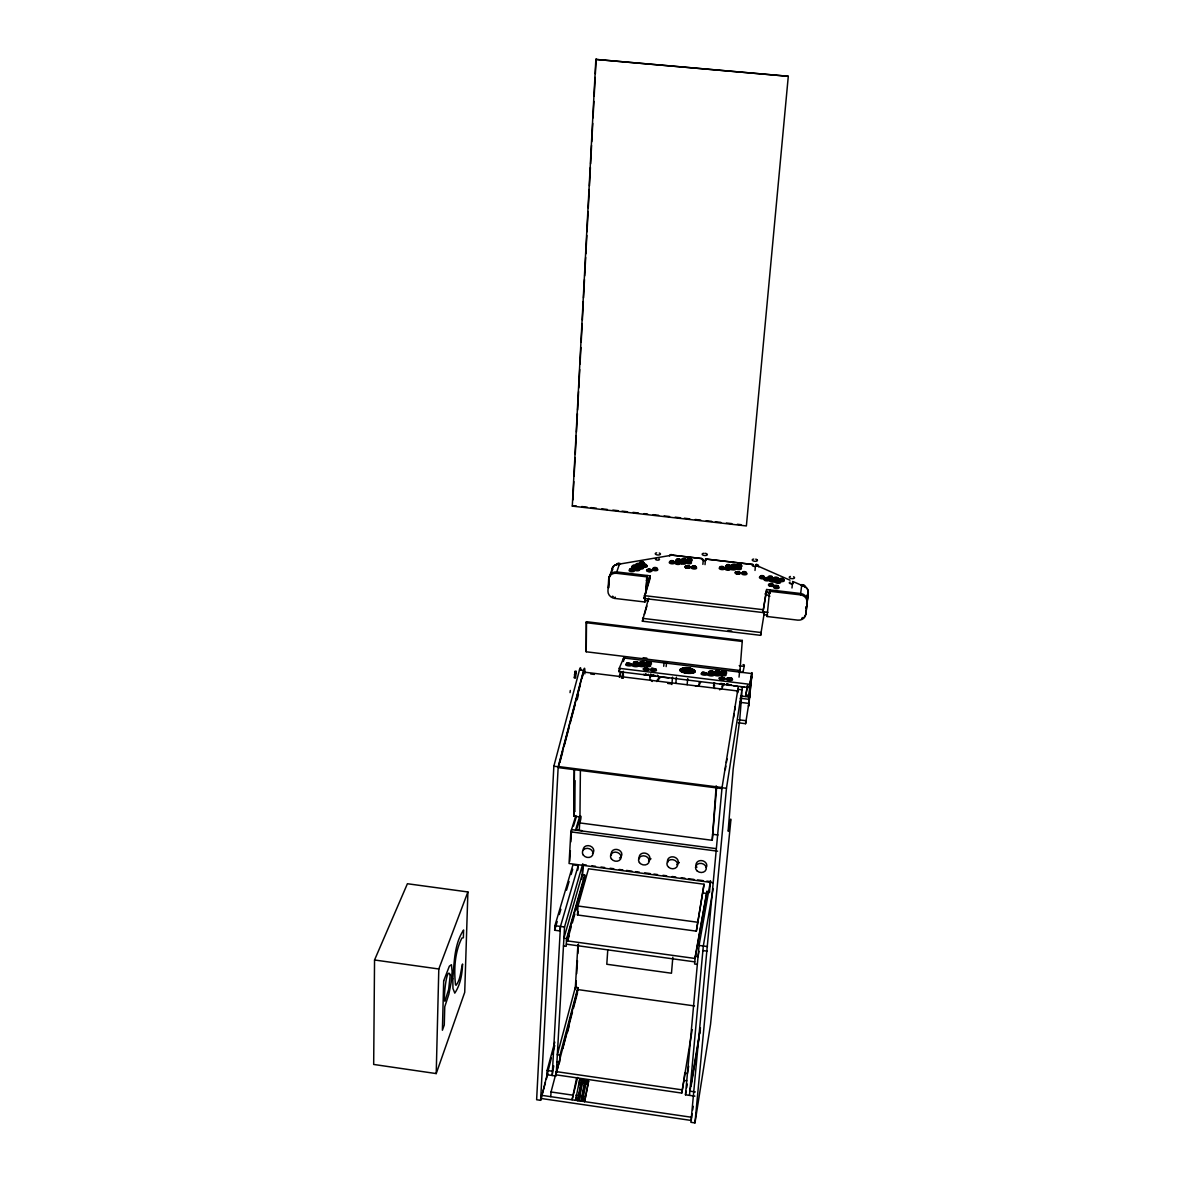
<?xml version="1.0" encoding="UTF-8"?>
<svg xmlns="http://www.w3.org/2000/svg" width="1182" height="1182" viewBox="0 0 1182 1182"><rect width="100%" height="100%" fill="white"/><g stroke="black" fill="none" stroke-linecap="round" stroke-linejoin="round"><path stroke-width="1.5" d="M581.219 817.087L573.92 816.141L574.23 768.625M574.467 769.452L573.92 816.141M575.013 811.502A6.9 0.783 -82.5 0 1 574.851 810.409L575.043 780.637M374.546 959.991L373.675 1064.45L436.217 1073.581L464.718 992.333L467.895 891.952L407.406 883.737L374.546 959.991L438.803 968.989L467.895 891.952M716.661 786.946L712.229 840.299L579.889 822.938L580.392 770.236M558.495 766.557L558.495 767.635L721.892 788.586L721.98 787.522L558.495 766.557L583.406 672.026L737.361 690.938L737.273 691.987M583.376 673.075L583.406 672.026M808.237 591.606L805.799 614.492A7.506 6.678 9.1 0 1 797.776 620.136L767.029 616.502L769.778 589.892L769.541 591.266L800.465 594.871A7.52 6.723 9 0 1 807.099 602.318L808.222 592.463A11.185 4.935 6.4 0 0 807.971 591.946L808.311 592.714A7.447 6.664 8.9 0 0 801.736 585.341L793.314 581.677M436.217 1073.581L438.803 968.989M673.356 554.919L673.119 555.23A2.054 0.886 4.4 0 0 672.336 555.245L672.13 555.259M580.776 669.721A7.358 0.886 -82.9 0 0 579.49 669.913L553.841 766.217L536.628 1099.733L540.617 1100.324L541.563 1096.822M540.617 1100.324L558.185 766.763L583.583 670.416A7.358 0.872 -82.9 0 1 584.839 670.209L584.854 673.888M551.373 1058.008L541.12 1098.477L691.204 1120.447L692.091 1113.621M572.295 506.118L595.861 59.41L788.291 76.283L746.374 525.946L572.295 506.118L576.225 505.926M572.856 499.986L573.831 481.621M574.112 476.11L575.087 457.744M575.279 454.065L576.255 435.7M576.447 432.021L577.422 413.656M577.614 409.977L578.574 391.611M578.781 387.932L579.741 369.567M580.037 364.056L580.909 347.523M581.204 342.012L582.165 323.632M582.371 319.967L583.332 301.587M583.524 297.923L584.499 279.543M584.691 275.879L585.666 257.499M585.858 253.835L586.833 235.454M587.026 231.775L588.089 211.578M588.281 207.899L589.257 189.534M589.449 185.855L590.409 167.489M590.616 163.81L591.576 145.445M591.768 141.766L592.743 123.401M593.039 117.89L593.911 101.356M594.206 95.845L595.167 77.465M595.359 73.801L596.142 59.1M554.786 1042.11L547.089 1070.464L546.867 1074.689L556.131 1076.034M560.342 926.422L560.091 930.973L554.654 930.234L554.905 925.683L572.945 864.869L578.131 865.564M550.782 1096.674L551.034 1091.976L555.998 1073.212M552.097 1075.443L553.752 1065.898M552.201 1075.457L560.46 926.437L578.382 865.076M684.201 1078.811L681.763 1093.069L555.865 1074.807L577.747 989.57L694.543 1005.941M556.338 1072.355L564.538 926.998L582.77 863.835L581.854 879.201M575.87 815.55L570.862 831.862L569.059 863.495L712.776 882.673M569.754 861.205L570.345 850.671M570.847 841.894L571.541 829.616L716.144 848.632M559.972 1055.186L557.328 1054.802L575.353 987.266L577.865 987.605L559.972 1055.186L559.559 1062.426L556.929 1062.042M566.621 938.611L563.903 938.242L582.12 874.68L584.706 875.02L566.621 938.611L566.193 946.309L563.474 945.925M579.283 829.912L579.904 819.348M577.865 869.967L578.042 867.027M577.466 914.971L577.998 906.018L588.518 868.8L704.044 884.225L696.331 931.15L577.466 914.971L578.412 911.573M575.22 989.57L577.924 944.61M575.797 988.211L576.24 980.838M576.683 973.613L577.466 960.626M577.88 953.549L578.456 944.108M582.608 875.123L583.169 865.845M577.658 991.122L577.865 987.605M584.248 882.437L584.706 875.02M576.624 1077.969L572.088 1099.777L577.614 1077.482M616.768 571.94A7.402 6.604 19 0 0 609.158 577.629L608.523 588.001L609.114 577.614L611.892 569.724A11.037 4.861 3.7 0 1 612.867 568.882L608.686 578.973L607.947 591.089A7.402 6.575 18.9 0 0 614.714 598.417L644.944 601.993L645.357 600.619M581.751 1080.097L577.673 1100.605L581.751 1080.097L579.638 1079.787L575.531 1100.294L576.373 1096.866M579.313 1084.869L579.638 1079.787M585.193 1080.599L581.145 1101.107L585.193 1080.599L583.081 1080.289L579.003 1100.797L579.83 1097.369M582.859 1083.672L583.081 1080.289M588.621 1081.087L584.602 1101.609L588.621 1081.087L586.508 1080.791L582.475 1101.299L583.302 1097.871M586.287 1084.175L586.508 1080.791M623.446 661.034L623.653 657.96L751.737 673.563L751.974 672.632L748.546 706.348L749.905 695.415L749.624 697.04L740.553 695.917M623.416 661.492L623.653 657.96A8.215 0.813 -83 0 1 624.421 658.862M622.84 678.025L623.283 671.273M623.21 678.084L623.431 674.715M607.755 950.077L606.794 964.261L671.479 973.229L672.839 957.257M644.944 601.993L645.269 597.279M646.052 590.823L647.13 575.486L645.505 593.955M738.159 688.397L737.849 692.682M767.975 612.35L764.414 611.936L760.632 635.34L642.373 621.185L648.637 598.21M807.276 600.914A7.52 6.708 9 0 0 800.657 593.497L766.645 589.508L762.878 612.542L643.983 598.461L650.233 575.856L616.753 571.94M650.233 575.856L650.041 578.663L646.51 578.249M712.229 840.299L716.203 785.823M694.957 1122.9L726.457 788.305L742.296 687.54L739.725 719.808L733.165 769.113L728.23 830C727.861 837.536 731.289 811.901 730.772 821.18L710.559 1024.262L694.957 1122.9L690.909 1122.309L722.025 787.744L738.203 687.23M739.976 670.504L742.311 640.437L586.39 621.702L586.228 651.784L739.976 670.504L740.124 669.5M702.876 564.375L703.275 559.514M705.033 564.627L705.432 559.766M751.442 676.651L749.166 687.599L618.954 671.642L619.235 668.318L623.653 657.96M681.763 1093.069L692.194 1029.625M696.331 931.15L704.044 884.225M645.032 674.109L645.461 675.129L645.549 674.168M646.081 674.242L646.495 675.262L646.584 674.301M709.495 891.73L706.88 891.391L695.282 956.312L694.588 964.01L697.336 964.394M694.898 1096.157L685.486 1094.798L699.064 945.423L710.5 880.871L709.422 892.617M652.715 675.07L652.124 675.971M653.247 675.144L653.676 676.163L653.764 675.203M663.723 666.293L664.033 662.984M666.16 666.589L666.471 663.279M706.614 894.36L706.88 891.391M689.475 1095.374L703.32 945.999L713.189 888.568M671.849 684.511L672.528 677.153M675.838 683.299L676.414 677.153M687.141 684.688L687.732 678.542M755.003 570.448L755.475 565.557M747.438 685.427L745.606 696.493L747.497 685.708M695.504 686.24L698.961 685.634L699.33 681.955M738.307 722.778L745.591 723.694L745.886 720.695L738.602 719.779M750.614 682.561L750.969 678.926M751.058 680.64L751.737 673.563L749.166 687.599M749.624 697.04L751.722 676.784L748.265 696.819L748.413 695.341L745.753 695.016M760.632 635.34L760.913 632.503L642.58 618.349M762.878 612.542L766.645 589.508M764.414 611.936L764.148 614.714L767.694 615.128M720.843 683.418L721.256 684.437L721.36 683.477M721.892 683.551L722.305 684.57L722.409 683.61M729.752 684.541L729.146 685.427M739.031 677.138L739.533 672.159M791.984 587.986L792.679 581.381M806.641 600.042L807.203 594.871M807.395 595.137L806.641 604.002A11.155 4.979 6.4 0 1 807.011 604.8A7.432 6.619 9 0 1 805.651 607.888M808.104 592.197L806.996 604.785M575.383 674.567L575.368 678.128L576.24 671.184L574.304 677.995L575.176 671.051L575.353 672.13M570.315 690.465L570.049 692.622M805.799 614.492L806.996 604.815A7.343 6.457 -15.9 0 1 805.666 607.976M800.465 594.871L801.692 585.356A7.417 3.901 -66.3 0 1 805.252 586.804M742.311 640.437L742.163 641.442L586.154 622.692M725.275 769.704L725.851 766.099M726.413 762.493L726.989 758.888M733.579 717.444L734.14 713.839M734.716 710.234L735.293 706.644M692.667 1109.987L693.258 1106.352M700.453 1027.734L689.963 1091.149L695.297 1091.932M691.071 1086.317L699.168 1037.294M699.759 1033.659L700.365 1030.039M767.029 616.502L767.266 615.098M688.648 1066.267L687.422 1073.522L684.747 1073.138L684.082 1080.407L686.757 1080.791M685.486 1094.798L686.077 1091.222M686.683 1087.662L687.289 1084.086M745.591 723.694L748.827 703.408L739.755 702.285M698.99 951.274L698.045 956.681L695.282 956.312M743.05 671.893L744.35 665.54M579.889 822.938L580.953 818.402M586.228 651.784L586.39 621.702M559.899 762.287L562.721 751.575M564.183 746.005L568.823 728.378M570.212 723.088L574.851 705.477M576.343 699.833L580.421 684.319M581.972 678.424L582.918 674.848M577.112 699.818L578.5 694.528M567.552 1032.093L568.97 1026.744M557.357 1068.1L558.702 1062.973M555.865 1074.807L559.559 1060.83M562.795 1048.597L572.487 1011.895M573.403 1008.394L577.555 992.658M552.334 1054.462L554.742 1045.597M542.508 1093.32L545.434 1082.476M546.291 1079.299L547.842 1073.596M567.316 940.606L571.334 926.437M572.339 922.891L574.836 914.041M575.841 910.495L577.348 905.176M579.357 898.084L584.381 880.368M567.685 940.975L569.192 935.656M584.573 877.103L566.503 940.769L695.09 958.469L706.688 893.459L703.054 892.971M554.654 930.234L557.224 921.532M559.293 914.558L560.844 909.327M566.503 890.179L569.089 881.462M571.142 874.503L572.694 869.272M642.373 621.185L643.392 617.817M644.397 614.448L646.923 606.041M622.028 677.626L623.623 672.351M576.402 830.03L580.672 815.92M575.531 830.133L579.801 816.068M621.54 678.113L623.431 671.864M573.506 825.982L576.21 817.176M619.398 676.222L620.831 671.539M619.412 677.301L621.038 672.041M643.983 598.461L649.539 580.318M616.782 564.302A7.358 3.118 80.5 0 1 619.471 564.08L673.09 554.993M614.714 598.417L615.172 597.043M608.686 578.973A7.417 6.619 19 0 1 616.295 573.27L619.471 564.08A7.343 6.56 19 0 0 611.936 569.739M788.291 76.283L595.861 59.41M618.954 671.642L620.24 668.598M698.961 685.634L700.66 681.911M686.594 673.105L693.42 672.765L694.853 671.716L693.317 669.78A11.909 8.629 -63.4 0 0 681.645 671.745L680.152 670.445L680.64 669.234L688.397 668.436A11.938 1.005 -82.8 0 0 686.594 673.105L681.645 671.745M648.357 668.923L648.194 668.569M709.495 671.45L711.549 670.682L713.426 671.583L709.274 671.923L713.337 672.07M654.902 675.513L651.74 675.543M648.194 669.056L646.007 667.993L644.5 668.909M727.61 683.787C725.556 684.747 729.796 685.604 730.683 684.999M723.872 678.542L721.463 678.571M663.856 661.743C661.107 662.836 667.904 664.225 667.328 662.319M644.633 668.288L645.091 668.229A3.058 0.975 5.3 0 1 649.273 669.603A3.058 0.975 5.3 0 1 644.412 669.869A3.058 0.975 5.3 0 1 645.047 668.229M640.23 664.225C637.29 665.865 646.554 665.821 642.269 664.299M633.966 664.254C631.158 666.205 640.91 665.451 635.488 664.254M646.584 578.633L650.203 577.998M646.17 580.229L649.79 579.594M728.659 677.921C724.788 678.719 733.032 680.492 731.126 678.335M723.886 671.199L725.763 672.1L721.183 673.223L724.921 673.843L721.685 671.775L722.837 671.154M721.316 677.463L720.547 677.611L721.788 677.271M716.647 671.228L715.494 671.849L718.966 673.77L714.992 673.282L717.208 672.691M709.865 673.385C705.979 674.154 714.164 675.941 712.332 673.799M645.003 668.185L647.441 668.421M646.923 664.136C642.594 665.363 652.937 666.087 648.49 664.269M721.256 677.419L723.724 677.833M722.498 678.793L724.049 678.202M722.778 673.252C717.326 674.08 728.511 675.557 723.842 673.371M647.115 669.352L644.663 668.953M710.943 671.302L713.174 671.878M717.356 672.573L719.587 672.174L718.228 671.346M641.811 663.56L639.521 664.107L643.2 664.712L640.275 662.6L644.338 662.925L642.062 663.471M646.584 669.352L645.52 669.234M581.721 506.546L587.218 507.167M590.882 507.595L596.363 508.216M601.86 508.836L607.356 509.472M612.852 510.092L618.334 510.713M621.998 511.126L627.494 511.762M632.991 512.382L638.487 513.003M643.968 513.638L647.633 514.052M653.129 514.672L658.625 515.308M664.121 515.928L669.603 516.549M675.099 517.184L680.596 517.805M684.26 518.218L689.741 518.854M695.238 519.474L700.734 520.095M706.23 520.73L711.727 521.351M715.376 521.764L720.872 522.385M726.369 523.02L731.865 523.641M737.346 524.261L741.011 524.69M670.15 555.067A7.255 3.251 80.4 0 1 672.632 555.2L701.872 558.569M672.632 555.2L701.857 558.598M616.295 573.27L646.702 576.831M766.364 592.315L769.94 592.743M644.19 595.61L763.173 609.69M644.929 600.574L648.43 600.988M728.068 630.597L731.643 631.025M643.171 657.709L646.835 658.152M619.235 668.318L749.506 684.275M658.271 676.651L668.761 677.936M733.815 685.9L737.346 686.328M740.863 686.757L744.394 687.2M579.49 669.913L583.583 670.416M737.686 689.313L741.853 689.815M590.705 673.976L594.369 674.42M667.653 683.432L671.317 683.876M740.139 698.237L749.225 699.345M553.841 766.217L558.185 766.763M722.025 787.744L726.457 788.305M712.495 834.256L717.962 834.98M578.042 830.104L581.913 830.606M570.862 831.862L717.607 851.188M582.726 864.603L586.375 865.076M591.857 865.815L595.506 866.303M600.973 867.027L604.623 867.514M610.089 868.253L613.739 868.726M619.22 869.464L622.87 869.952M626.519 870.44L631.986 871.164M635.635 871.651L639.285 872.139M644.751 872.863L650.233 873.601M653.882 874.089L657.532 874.577M662.999 875.301L666.648 875.788M672.13 876.512L675.779 877M681.246 877.738L684.895 878.226M688.545 878.714L694.011 879.438M697.661 879.925L703.142 880.649M706.792 881.137L710.441 881.624M577.998 906.018L697.144 922.182M554.905 925.683L564.538 926.998M699.064 945.423L707.471 946.575M702.906 950.564L707.058 951.141M566.311 944.152L694.78 961.867M556.042 1071.586L682.058 1089.848M547.089 1070.464L552.334 1071.217M575.856 1095.167L577.998 1095.478M579.328 1095.67L581.47 1095.98M582.8 1096.187L584.942 1096.497M551.034 1091.976L572.369 1095.093M541.282 1095.286L691.5 1117.256M710.101 673.991C717.563 674.316 705.846 671.258 710.101 673.991A3.073 1.005 6 0 0 707.708 674.863A3.073 1.005 6 0 0 711.712 675.927A3.073 1.005 6 0 0 713.426 674.715M722.305 677.508L723.325 677.67M690.347 668.643L688.441 668.318A7.801 2.541 5.7 0 0 679.813 670.445A7.801 2.541 5.7 0 0 690.554 673.385A7.801 2.541 5.7 0 0 693.598 669.736L691.943 669.219A11.923 6.471 -71.6 0 0 683.033 672.322M637.29 662.467L634.01 662.807A3.044 0.96 5.2 0 0 634.143 664.299M654.281 668.746C658.743 670.903 647.618 669.352 653.218 668.613A2.438 0.768 5.4 0 0 651.385 669.485A2.438 0.768 5.4 0 0 655.33 669.972A2.438 0.768 5.4 0 0 654.414 668.643M634.04 664.639C641.457 665.865 632.326 661.684 634.04 664.639A3.058 0.975 5.2 0 0 632.473 665.909A3.058 0.975 5.2 0 0 636.803 666.633A3.058 0.975 5.2 0 0 637.556 665.274M692.179 669.16L690.258 668.746A11.923 3.871 -77.7 0 0 684.718 672.78M718.139 673.577C721.345 675.321 712.849 674.833 715.627 673.371A3.058 0.99 6 0 1 714.475 672.218A3.058 0.99 6 0 1 716.913 671.686M720.562 678.424L720.089 677.729M645.121 669.219L644.382 668.923M756.524 565.454L790.004 580.185M766.852 591.916L770.176 593.423M764.917 593.925L769.896 596.171M706.082 673.193C700.852 670.785 702.581 675.764 706.245 673.385M637.674 662.614L636.847 663.56L634.01 662.807M650.676 858.989A6.796 5.674 15.1 0 1 649.524 860.023M678.956 862.727A6.811 5.688 14.2 0 1 677.788 863.761M696.878 867.322A5.437 4.536 13.2 0 1 697.764 861.545A5.437 4.536 13.2 0 1 704.694 861.752A5.437 4.536 13.2 0 1 706.201 867.588M639.462 858.693A5.408 4.521 15.1 0 1 642.003 853.434A5.408 4.521 15.1 0 1 648.741 855.162A5.408 4.521 15.1 0 1 648.534 860.998M620.535 857.29A5.393 4.506 16.1 0 1 619.486 857.984M611.493 854.985A5.393 4.506 16.1 0 1 616.901 849.43A5.393 4.506 16.1 0 1 621.318 856.374M667.756 862.446A5.422 4.521 14.2 0 1 670.342 857.186A5.422 4.521 14.2 0 1 677.109 858.915A5.422 4.521 14.2 0 1 676.858 864.766M583.199 850.05A5.393 4.492 17.1 0 1 590.202 846.031A5.393 4.492 17.1 0 1 592.507 853.537M679.029 862.343A6.811 5.688 14.2 0 1 677.862 863.377M650.765 858.605A6.796 5.674 15.1 0 1 649.612 859.639M805.961 613.074A7.491 6.664 9.1 0 1 805.503 614.729M805.105 615.482A7.491 6.664 9.1 0 1 804.602 616.191M803.287 617.388A7.491 6.664 9.1 0 1 801.677 618.245M808.266 592.714A7.358 6.501 -16.1 0 0 801.957 585.962L801.884 585.829A4.019 1.758 6.4 0 0 801.056 584.942L800.805 584.795A7.343 4.831 -58.6 0 1 805.119 586.745M611.981 569.739A7.284 6.22 40.8 0 1 618.984 564.597L619.117 564.494A3.96 1.729 3.7 0 1 620.299 563.844L620.594 563.755A7.284 4.167 73.8 0 0 617.019 564.228M755.963 564.701A7.255 3.443 -69.5 0 1 758.711 566.843A7.269 3.974 -66.2 0 0 755.992 564.435M669.47 555.924A7.24 2.792 82.8 0 1 669.721 555.451M670.327 554.831A7.24 2.792 82.8 0 1 672.13 555.259M616.265 565.351A7.358 3.118 80.5 0 1 616.502 564.774M613.281 596.585A7.388 6.575 18.9 0 1 612.424 596.201M734.436 564.878A1.832 0.798 5.4 0 1 735.204 566.193A1.832 0.798 5.4 0 1 732.219 565.853A1.832 0.798 5.4 0 1 733.505 564.774M734.554 564.76A2.142 0.931 5.4 0 1 735.44 566.296A2.142 0.931 5.4 0 1 731.953 565.897A2.142 0.931 5.4 0 1 733.446 564.627M734.672 565.218A2.704 1.167 5.4 0 1 735.795 567.153A2.704 1.167 5.4 0 1 731.407 566.651A2.704 1.167 5.4 0 1 733.298 565.055M720.488 567.153A1.832 0.798 5.2 0 0 721.035 568.35A1.832 0.798 5.2 0 0 723.62 568.202A1.832 0.798 5.2 0 0 722.616 567.035A2.157 0.931 5.2 0 1 723.812 568.35A2.157 0.931 5.2 0 1 720.577 568.35A2.157 0.931 5.2 0 1 720.606 566.917M722.852 567.375A2.704 1.182 5.2 0 1 724.241 569.177A2.704 1.182 5.2 0 1 720.148 569.177A2.704 1.182 5.2 0 1 720.193 567.36M729.782 565.75A2.704 1.167 5.3 0 1 729.56 567.7A2.704 1.167 5.3 0 1 725.541 566.473A2.704 1.167 5.3 0 1 729.161 565.557M728.629 568.01A2.704 1.182 5.3 0 1 729.59 570.034A2.704 1.182 5.3 0 1 725.142 569.251A2.704 1.182 5.3 0 1 727.949 567.892M739.385 567.035A1.832 0.798 5.4 0 1 740.242 568.306A1.832 0.798 5.4 0 1 737.346 568.128A1.832 0.798 5.4 0 1 737.982 566.946M739.489 566.917A2.142 0.931 5.4 0 1 740.39 568.453A2.142 0.931 5.4 0 1 736.903 568.054A2.142 0.931 5.4 0 1 738.381 566.784M739.622 567.36A2.704 1.167 5.4 0 1 740.759 569.31A2.704 1.167 5.4 0 1 736.356 568.808A2.704 1.167 5.4 0 1 738.233 567.197M740.7 564.848A1.832 0.783 5.4 0 1 740.464 565.942A1.832 0.783 5.4 0 1 737.893 565.646A1.832 0.783 5.4 0 1 738.129 564.553M740.523 564.582A2.142 0.931 5.4 0 1 740.36 566.134A2.142 0.931 5.4 0 1 737.169 565.159A2.142 0.931 5.4 0 1 740.035 564.435M740.774 565.07A2.704 1.167 5.4 0 1 741.764 566.503A2.704 1.167 5.4 0 1 739.001 567.065M738.307 566.946A2.704 1.167 5.4 0 1 736.549 565.75A2.704 1.167 5.4 0 1 738.1 564.76M757.174 559.869A2.6 1.108 5.6 0 1 755.948 561.258A2.6 1.108 5.6 0 1 752.506 560.445A2.6 1.108 5.6 0 1 753.732 559.056M755.712 559.175A2.6 1.108 5.6 0 1 756.805 559.588M755.859 565.114A2.024 0.872 5.7 0 1 755.49 566.355A2.024 0.872 5.7 0 1 752.579 565.853A2.024 0.872 5.7 0 1 753.466 564.701M656.749 568.276A2.157 0.946 4.2 0 1 655.995 569.754A2.157 0.946 4.2 0 1 653.011 568.734A2.157 0.946 4.2 0 1 655.803 567.966M656.571 568.572A2.719 1.197 4.2 0 1 656.956 570.492A2.719 1.197 4.2 0 1 652.7 569.916A2.719 1.197 4.2 0 1 654.518 568.306M656.512 568.365A1.847 0.813 4.2 0 1 656.291 569.532A1.847 0.813 4.2 0 1 653.602 569.163A1.847 0.813 4.2 0 1 654.311 568.054M640.112 564.745A2.719 1.182 3.9 0 1 639.639 566.488A2.719 1.182 3.9 0 1 635.694 565.823M635.458 565.528A2.719 1.182 3.9 0 1 638.945 564.346M659.246 553.013A2.586 1.108 4.2 0 1 659.778 554.742A2.586 1.108 4.2 0 1 655.818 554.432A2.586 1.108 4.2 0 1 656.66 552.807M658.95 558.776A2.024 0.872 4.2 0 1 658.699 560.032A2.024 0.872 4.2 0 1 655.774 559.647A2.024 0.872 4.2 0 1 656.542 558.436M637.615 568.173A1.847 0.813 3.9 0 1 638.502 569.502A1.847 0.813 3.9 0 1 635.473 569.266A1.847 0.813 3.9 0 1 636.655 568.099M637.704 568.054A2.172 0.946 3.9 0 1 638.753 569.591A2.172 0.946 3.9 0 1 635.207 569.325A2.172 0.946 3.9 0 1 636.596 567.966A2.719 1.197 3.9 0 0 635.192 566.075M637.837 568.498A2.733 1.197 3.9 0 1 639.137 570.448A2.733 1.197 3.9 0 1 634.69 570.093A2.733 1.197 3.9 0 1 636.433 568.394M644.648 564.671A1.847 0.798 4 0 1 646.244 565.868A1.847 0.798 4 0 1 643.303 565.986A1.847 0.798 4 0 1 643.717 564.701M644.663 564.523A2.157 0.946 4 0 1 646.539 565.942A2.157 0.946 4 0 1 643.097 566.075A2.157 0.946 4 0 1 643.569 564.568A2.704 1.182 4 0 1 639.447 564.095A2.704 1.182 4 0 1 641.279 562.514M644.633 564.952A2.719 1.182 4 0 1 646.909 566.828A2.719 1.182 4 0 1 642.343 566.725A2.719 1.182 4 0 1 643.924 564.937M632.872 569.192A1.847 0.813 3.8 0 1 632.828 570.566A1.847 0.813 3.8 0 1 630.021 569.813A1.847 0.813 3.8 0 1 632.429 569.074M632.651 569.399A2.733 1.197 3.8 0 1 634.099 571.275A2.733 1.197 3.8 0 1 629.784 571.187A2.733 1.197 3.8 0 1 630.582 569.355M642.447 566.902A1.847 0.813 4 0 1 640.88 567.995A1.847 0.813 4 0 1 639.107 566.769A1.847 0.813 4 0 1 642.181 566.725M642.24 566.932A2.719 1.197 4 0 1 642.905 568.705A2.719 1.197 4 0 1 638.915 568.631A2.719 1.197 4 0 1 638.945 566.872M639.521 566.725A2.719 1.197 4 0 1 641.59 566.769M642.461 562.292A1.832 0.798 4 0 1 643.436 563.548A1.832 0.798 4 0 1 640.541 563.489A1.832 0.798 4 0 1 641.058 562.263M642.55 562.174A2.157 0.931 4 0 1 643.584 563.696A2.157 0.931 4 0 1 640.083 563.43A2.157 0.931 4 0 1 641.442 562.085M642.683 562.617A2.704 1.182 4 0 1 644.116 564.464M635.399 565.868A1.847 0.813 3.9 0 1 635.931 567.02A1.847 0.813 3.9 0 1 633.389 567.109A1.847 0.813 3.9 0 1 632.858 565.971M635.561 565.764A2.157 0.946 3.9 0 1 636.093 567.168A2.157 0.946 3.9 0 1 632.917 567.109A2.157 0.946 3.9 0 1 632.961 565.705M633.419 565.602A2.157 0.946 3.9 0 1 634.512 565.557M636.625 567.936A2.719 1.197 3.9 0 1 632.326 567.848A2.719 1.197 3.9 0 1 633.124 566.03M695.548 566.961A2.719 1.182 4.8 0 1 695.238 568.926A2.719 1.182 4.8 0 1 691.248 567.7A2.719 1.182 4.8 0 1 694.927 566.769M689.889 561.406A1.832 0.798 4.7 0 1 689.933 562.662A1.832 0.798 4.7 0 1 687.126 562.174A1.832 0.798 4.7 0 1 688.53 561.169A2.142 0.931 4.7 0 0 686.919 562.277A2.142 0.931 4.7 0 0 690.406 562.691A2.142 0.931 4.7 0 0 689.579 561.154M689.741 561.613A2.704 1.167 4.7 0 1 690.761 563.548A2.704 1.167 4.7 0 1 686.387 563.031A2.704 1.167 4.7 0 1 688.352 561.45M686.018 559.913A2.689 1.167 4.6 0 1 684.541 561.672A2.689 1.167 4.6 0 1 681.29 560.091A2.689 1.167 4.6 0 1 685.516 559.662M673.105 561.406A1.832 0.798 4.4 0 1 673.356 562.588A1.832 0.798 4.4 0 1 670.667 562.425A1.832 0.798 4.4 0 1 670.874 561.273M673.282 561.302A2.142 0.931 4.4 0 1 673.592 562.691A2.142 0.931 4.4 0 1 670.445 562.499A2.142 0.931 4.4 0 1 670.682 561.154M672.957 561.613A2.704 1.167 4.4 0 1 674.095 563.474A2.704 1.167 4.4 0 1 669.825 563.223A2.704 1.167 4.4 0 1 670.903 561.494M680.226 560.165A1.832 0.783 4.5 0 1 678.217 560.933A1.832 0.783 4.5 0 1 676.739 559.766A2.689 1.167 4.5 0 0 676.267 561.42A2.689 1.167 4.5 0 0 680.034 561.849A2.689 1.167 4.5 0 0 680.492 560.238M676.739 559.766A1.832 0.783 4.5 0 1 679.517 559.603M677.316 559.692A2.689 1.167 4.5 0 1 678.69 559.692M679.192 562.204A1.832 0.798 4.5 0 1 678.173 563.415A1.832 0.798 4.5 0 1 675.971 562.337A1.832 0.798 4.5 0 1 678.852 562.041M679.31 562.44A2.704 1.167 4.5 0 1 679.547 564.257A2.704 1.167 4.5 0 1 675.439 563.77A2.704 1.167 4.5 0 1 676.636 562.13M705.019 553.294A2.586 1.123 4.9 0 1 707.058 555.052A2.586 1.123 4.9 0 1 702.891 555.052A2.586 1.123 4.9 0 1 703.704 553.294M706.275 559.766A2.009 0.886 4.9 0 1 703.822 560.593A2.009 0.886 4.9 0 1 702.669 559.13M689.697 558.731A1.817 0.783 4.7 0 1 691.175 559.899A1.817 0.783 4.7 0 1 688.412 560.061A1.817 0.783 4.7 0 1 688.352 558.805M689.727 558.598A2.128 0.916 4.7 0 1 691.396 560.046A2.128 0.916 4.7 0 1 687.939 560.032A2.128 0.916 4.7 0 1 688.648 558.598M689.741 559.027A2.689 1.167 4.7 0 1 692.12 560.327A2.689 1.167 4.7 0 1 689.83 561.347M688.456 561.184A2.689 1.167 4.7 0 1 686.757 560.002A2.689 1.167 4.7 0 1 688.367 559.027M793.565 576.757A2.645 1.152 6.3 0 1 793.816 578.471A2.645 1.152 6.3 0 1 789.945 578.101A2.645 1.152 6.3 0 1 790.359 576.447M792.62 582.386A2.054 0.901 6.3 0 1 792.827 583.731A2.054 0.901 6.3 0 1 789.812 583.435A2.054 0.901 6.3 0 1 790.137 582.135M777.121 586.036A1.876 0.827 6.1 0 1 777.992 587.262A1.876 0.827 6.1 0 1 775.318 587.321A1.876 0.827 6.1 0 1 774.919 586.08M777.254 585.917A2.187 0.96 6.1 0 1 778.273 587.351A2.187 0.96 6.1 0 1 775.141 587.41A2.187 0.96 6.1 0 1 774.668 585.962M777.416 586.375A2.763 1.212 6.1 0 1 778.569 588.281A2.763 1.212 6.1 0 1 774.387 588.104A2.763 1.212 6.1 0 1 774.683 586.272M779.544 581.278A2.748 1.197 6.1 0 1 779.233 583.228A2.748 1.197 6.1 0 1 775.141 582.061A2.748 1.197 6.1 0 1 778.258 580.909M762.966 576.299A1.847 0.813 5.8 0 1 763.395 577.688A1.847 0.813 5.8 0 1 760.41 577.052A1.847 0.813 5.8 0 1 762.493 576.195M763.262 576.653A2.733 1.197 5.8 0 1 764.37 578.515A2.733 1.197 5.8 0 1 760.218 578.338A2.733 1.197 5.8 0 1 760.558 576.55M781.937 578.929A1.862 0.813 6.1 0 1 783.341 580.185A1.862 0.813 6.1 0 1 780.475 580.229A1.862 0.813 6.1 0 1 780.563 578.958M781.982 578.796A2.172 0.946 6.1 0 1 783.533 580.332A2.172 0.946 6.1 0 1 780.017 580.185A2.172 0.946 6.1 0 1 780.874 578.752M781.996 579.224A2.733 1.197 6.1 0 1 783.962 581.16A2.733 1.197 6.1 0 1 779.514 580.983A2.733 1.197 6.1 0 1 780.593 579.165M777.224 577.968A1.862 0.813 6 0 1 777.387 579.18A1.862 0.813 6 0 1 774.653 578.914A2.172 0.946 6 0 1 774.786 577.614M774.978 577.747A1.862 0.813 6 0 0 774.653 578.914A2.172 0.946 6 0 0 777.845 579.18A2.172 0.946 6 0 0 776.943 577.702M777.106 578.175A2.733 1.197 6 0 1 778.096 580.111A2.733 1.197 6 0 1 773.782 579.682A2.733 1.197 6 0 1 775.023 577.968M773.383 579.86A2.748 1.197 6 0 1 774.638 581.647A2.748 1.197 6 0 1 770.723 581.721A2.748 1.197 6 0 1 770.147 579.919M770.664 579.741A2.748 1.197 6 0 1 772.703 579.712M769.024 576.668A1.847 0.813 5.9 0 0 769.408 577.88A1.847 0.813 5.9 0 0 772.053 577.835A1.847 0.813 5.9 0 0 771.196 576.624A2.172 0.946 5.9 0 1 772.334 577.924A2.172 0.946 5.9 0 1 769.231 577.983A2.172 0.946 5.9 0 1 768.773 576.55M771.491 576.979A2.733 1.197 5.9 0 1 772.629 578.825A2.733 1.197 5.9 0 1 768.477 578.663A2.733 1.197 5.9 0 1 768.788 576.86M680.669 671.11A11.894 10.21 -50.1 0 1 694.307 670.416M680.152 670.445A11.864 11.111 -23.1 0 1 694.824 671.066M680.152 669.81A11.894 11.199 23.7 0 1 694.853 671.716M680.64 669.234A11.923 10.535 54.8 0 1 694.381 672.292M681.6 668.776A11.938 9.161 70.7 0 1 693.42 672.765M682.945 668.436A11.938 7.181 80.2 0 1 692.076 673.09M684.614 668.273A11.938 4.698 86.8 0 1 690.406 673.267M686.461 668.258A11.938 1.906 -87.8 0 1 688.53 673.282M654.562 669.278A3.073 0.975 5.4 0 1 656.04 670.829A3.073 0.975 5.4 0 1 651.4 670.652A3.073 0.975 5.4 0 1 651.548 669.16M655.227 675.587A2.438 0.783 5.4 0 1 653.321 675.912A2.438 0.783 5.4 0 1 651.075 675.424M650.75 675.232A2.438 0.783 5.4 0 1 650.721 674.627M648.623 664.166A2.423 0.768 5.3 0 1 649.524 665.466A2.423 0.768 5.3 0 1 645.608 664.993A2.423 0.768 5.3 0 1 647.381 664.018M649.479 664.978A3.044 0.96 5.3 0 1 649.524 666.53A3.044 0.96 5.3 0 1 644.87 665.747A3.044 0.96 5.3 0 1 647.234 664.609M648.017 664.668A3.044 0.96 5.3 0 1 648.785 664.801M643.377 662.836A3.044 0.96 5.3 0 1 645.239 664.003A3.044 0.96 5.3 0 1 642.653 664.624M639.846 664.033A3.044 0.96 5.3 0 1 639.831 662.851M630.523 664.284A3.058 0.975 5.1 0 1 630.922 665.747A3.058 0.975 5.1 0 1 626.43 665.377A3.058 0.975 5.1 0 1 626.829 663.988M637.807 663.058A3.044 0.96 5.2 0 1 638.782 664.284A3.044 0.96 5.2 0 1 635.591 664.609A3.058 0.975 5.2 0 1 636.315 664.875M635.532 664.136A2.423 0.768 5.2 0 1 637.379 665.407A2.423 0.768 5.2 0 1 633.463 665.259A2.423 0.768 5.2 0 1 634.306 664.092M649.598 662.792A3.029 0.96 5.3 0 1 651.4 664.077A3.029 0.96 5.3 0 1 648.105 664.52M647.337 664.387A3.029 0.96 5.3 0 1 646.052 662.821M642.402 664.21A2.423 0.768 5.2 0 1 643.54 665.422A2.423 0.768 5.2 0 1 639.876 665.289A2.423 0.768 5.2 0 1 640.009 664.121M643.821 665.244A3.044 0.96 5.2 0 1 643.082 666.589A3.044 0.96 5.2 0 1 638.738 665.88A3.044 0.96 5.2 0 1 640.245 664.653M647.219 668.524A2.63 0.842 5.3 0 1 648.032 669.987A2.63 0.842 5.3 0 1 643.762 669.278A2.63 0.842 5.3 0 1 646.554 668.421M648.386 674.301A2.63 0.842 5.3 0 1 646.495 675.085A2.63 0.842 5.3 0 1 643.377 674.331M731.2 678.764A3.088 1.005 6.2 0 1 731.466 680.404A3.088 1.005 6.2 0 1 726.694 679.606A3.088 1.005 6.2 0 1 728.91 678.379M730.934 678.099A2.453 0.798 6.2 0 1 730.964 679.428A2.453 0.798 6.2 0 1 727.211 678.616A2.453 0.798 6.2 0 1 729.737 677.847M731.259 684.925A2.453 0.813 6.2 0 1 727.861 685.058A2.453 0.813 6.2 0 1 726.96 683.787M724.108 678.173A2.645 0.872 6.1 0 1 723.015 679.443A2.645 0.872 6.1 0 1 719.469 678.291A2.645 0.872 6.1 0 1 722.985 677.803M724.226 683.831A2.645 0.872 6.1 0 1 722.409 684.422A2.645 0.872 6.1 0 1 719.602 683.89M718.346 671.258A2.423 0.783 6 0 1 719.38 672.602A2.423 0.783 6 0 1 715.435 672.13A2.423 0.783 6 0 1 717.105 671.095M717.71 671.745A3.058 0.99 6 0 1 720.488 672.957A3.058 0.99 6 0 1 717.991 673.755M706.467 673.681A3.073 1.005 5.9 0 1 706.275 675.025A3.073 1.005 5.9 0 1 702.152 674.686A3.073 1.005 5.9 0 1 701.635 673.297M702.182 673.149A3.073 1.005 5.9 0 1 704.398 673.134M710.884 671.169A2.423 0.783 6 0 1 713.692 672.351A3.058 0.99 6 0 1 712.51 673.814M713.692 672.351A2.423 0.783 6 0 1 710.101 672.573A2.423 0.783 6 0 1 709.761 671.243M709.481 673.445A3.058 0.99 6 0 1 709.939 671.76M710.707 671.76A3.058 0.99 6 0 1 712.273 671.952M712.125 673.563A2.438 0.798 6 0 1 712.451 674.804A2.438 0.798 6 0 1 708.757 674.361A2.438 0.798 6 0 1 709.717 673.267M723.96 673.282A2.438 0.798 6.1 0 1 725.009 674.641A2.438 0.798 6.1 0 1 721.064 674.154A2.438 0.798 6.1 0 1 722.719 673.134M724.093 673.903A3.058 1.005 6.1 0 1 725.571 675.557A3.058 1.005 6.1 0 1 720.739 675.173A3.058 1.005 6.1 0 1 721.759 673.71M723.901 671.081A2.423 0.783 6.1 0 1 725.911 672.395A2.423 0.783 6.1 0 1 722.025 672.248A2.423 0.783 6.1 0 1 722.675 671.036M723.886 671.672A3.058 0.99 6.1 0 1 726.664 672.883A3.058 0.99 6.1 0 1 724.182 673.681M721.907 673.297A3.058 0.99 6.1 0 1 720.665 672.144A3.058 0.99 6.1 0 1 723.088 671.612M744.069 665.038A2.925 0.946 6.2 0 1 743.05 666.146A2.925 0.946 6.2 0 1 739.238 665.599M743.079 664.565A2.925 0.946 6.2 0 1 743.641 664.786M742.828 671.494A2.29 0.739 6.3 0 1 741.941 672.366A2.29 0.739 6.3 0 1 738.942 671.864A2.29 0.739 6.3 0 1 739.297 670.903M718.346 673.489A2.438 0.798 6 0 1 718.671 674.745A2.438 0.798 6 0 1 714.977 674.287A2.438 0.798 6 0 1 715.937 673.208M717.917 673.962A3.058 1.005 6 0 1 719.38 675.631A3.058 1.005 6 0 1 714.549 675.247A3.058 1.005 6 0 1 715.583 673.784M724.285 684.171A5.777 5.053 13 0 1 723.606 685.324M660.044 677.522A5.762 5.024 16 0 1 659.068 678.453M659.32 677.123A4.58 3.989 16 0 1 657.355 679.547M650.573 676.99A4.58 3.989 16 0 1 650.824 673.932M723.103 683.89A4.595 4.019 13.1 0 1 721.907 686.727M714.682 685.782A4.595 4.019 13.1 0 1 714.076 682.708M660.117 677.242A5.747 5.024 16 0 1 659.142 678.173M657.369 675.188A4.58 4.004 16 0 1 656.823 681.541M652.287 681.467A4.58 4.004 16 0 1 650.942 675.099M721.995 683.861A4.61 4.019 13.1 0 1 719.498 689.771M715.036 688.648A4.61 4.019 13.1 0 1 714.755 682.915M450.224 974.884L448.672 989.378L444.905 1001.184C443.117 1001.996 446.382 964.97 450.224 974.884M452.809 978.859L452.957 988.477L454.789 993.116C460.404 984.842 462.28 973.909 462.561 964.01C460.625 970.998 460.64 979.435 456.075 985.241L455.528 984.842C453.799 969.403 454.745 952.116 461.881 938.08L463.374 937.754L463.61 929.983C454.228 944.019 454.257 962.503 452.809 978.859M443.678 980.824L442.393 1030.246L444.269 1025.001L444.757 1006.769L448.835 994.313L451.184 982.301L452.13 971.722L451.45 964.689L449.352 966.196L443.678 980.824M574.555 674.937L574.895 673.445L574.555 674.937M728.186 684.348L728.6 685.368L728.186 684.348M731.688 678.217L727.551 677.714L731.688 678.217M725.837 671.435L721.729 670.933L725.837 671.435M719.646 671.509L715.538 671.007L719.646 671.509M706.334 672.898L702.211 672.395L706.334 672.898M655.641 668.879L651.518 668.377L655.641 668.879M650.573 663.043L646.51 662.555L650.573 663.043M649.834 664.402L645.741 663.9L649.834 664.402M650.647 662.393L646.569 661.89L650.647 662.393M644.412 662.437L640.334 661.935L644.412 662.437M638.147 662.481L634.069 661.979L638.147 662.481M630.848 663.693L626.755 663.191L630.848 663.693M630.789 664.358L626.696 663.856L630.789 664.358M753.023 564.508L705.521 558.997L753.008 564.523M611.375 858.841A5.408 4.506 16.1 0 0 620.609 859.107A5.408 4.506 16.1 0 0 615.482 852.104A5.408 4.506 16.1 0 0 611.375 858.841M668.672 867.307A5.437 4.536 14.2 0 0 677.552 865.519A5.437 4.536 14.2 0 0 670.622 859.698A5.437 4.536 14.2 0 0 668.672 867.307M583.302 855.074A5.393 4.492 17.1 0 0 592.507 855.34A5.393 4.492 17.1 0 0 587.365 848.336A5.393 4.492 17.1 0 0 583.302 855.074M639.403 862.564A5.422 4.521 15.2 0 0 648.682 862.83A5.422 4.521 15.2 0 0 643.584 855.812A5.422 4.521 15.2 0 0 639.403 862.564M697.262 871.06A5.452 4.551 13.2 0 0 706.171 869.287A5.452 4.551 13.2 0 0 699.271 863.451A5.452 4.551 13.2 0 0 697.262 871.06M742.724 574.467A2.719 1.182 5.5 0 0 746.965 573.935A2.719 1.182 5.5 0 0 743.123 572.443A2.719 1.182 5.5 0 0 742.724 574.467M743.094 573.625A2.157 0.946 5.5 0 0 746.477 573.196A2.157 0.946 5.5 0 0 743.419 572.014A2.157 0.946 5.5 0 0 743.094 573.625M743.286 573.521A1.847 0.798 5.5 0 0 746.167 573.152A1.847 0.798 5.5 0 0 743.552 572.147A1.847 0.798 5.5 0 0 743.286 573.521M743.33 572.96A1.847 0.798 5.5 0 0 746.211 572.605A1.847 0.798 5.5 0 0 743.596 571.6A1.847 0.798 5.5 0 0 743.33 572.96M736.741 573.107A1.847 0.798 5.4 0 0 739.622 572.738A1.847 0.798 5.4 0 0 737.021 571.733A1.847 0.798 5.4 0 0 736.741 573.107M736.43 573.595A2.334 1.019 5.4 0 0 740.08 573.137A2.334 1.019 5.4 0 0 736.785 571.866A2.334 1.019 5.4 0 0 736.43 573.595M736.209 573.728A2.719 1.182 5.4 0 0 740.464 573.181A2.719 1.182 5.4 0 0 736.622 571.704A2.719 1.182 5.4 0 0 736.209 573.728M732.81 565.587A1.832 0.798 5.4 0 0 735.677 565.232A1.832 0.798 5.4 0 0 733.091 564.242A1.832 0.798 5.4 0 0 732.81 565.587M720.961 567.744A1.832 0.798 5.2 0 0 723.842 567.39A1.832 0.798 5.2 0 0 721.256 566.4A1.832 0.798 5.2 0 0 720.961 567.744M727.226 566.488A1.832 0.798 5.3 0 0 730.107 566.119A1.832 0.798 5.3 0 0 727.521 565.129A1.832 0.798 5.3 0 0 727.226 566.488M727.285 565.927A1.832 0.798 5.3 0 0 730.151 565.572A1.832 0.798 5.3 0 0 727.58 564.582A1.832 0.798 5.3 0 0 727.285 565.927M727.048 566.577A2.142 0.931 5.3 0 0 730.417 566.163A2.142 0.931 5.3 0 0 727.403 564.996A2.142 0.931 5.3 0 0 727.048 566.577M726.694 568.956A1.832 0.798 5.3 0 0 729.575 568.601A1.832 0.798 5.3 0 0 726.989 567.596A2.157 0.931 5.3 0 0 726.516 569.059A2.157 0.931 5.3 0 0 729.885 568.631A2.157 0.931 5.3 0 0 726.856 567.463A1.832 0.798 5.3 0 0 726.694 568.956M726.738 568.394A1.832 0.798 5.3 0 0 729.619 568.04A1.832 0.798 5.3 0 0 727.033 567.05A1.832 0.798 5.3 0 0 726.738 568.394M737.745 567.744A1.832 0.798 5.4 0 0 740.626 567.39A1.832 0.798 5.4 0 0 738.026 566.4A1.832 0.798 5.4 0 0 737.745 567.744M738.307 565.262A1.832 0.783 5.4 0 0 741.173 564.907A1.832 0.783 5.4 0 0 738.573 563.917A1.832 0.783 5.4 0 0 738.307 565.262M732.205 568.631A1.832 0.798 5.4 0 0 735.086 568.261A1.832 0.798 5.4 0 0 732.5 567.271A1.832 0.798 5.4 0 0 732.205 568.631M732.264 568.069A1.832 0.798 5.4 0 0 735.145 567.715A1.832 0.798 5.4 0 0 732.545 566.725A1.832 0.798 5.4 0 0 732.264 568.069M732.027 568.734A2.157 0.931 5.4 0 0 735.396 568.306A2.157 0.931 5.4 0 0 732.367 567.138A2.157 0.931 5.4 0 0 732.027 568.734M731.643 569.576A2.704 1.167 5.4 0 0 735.898 569.044A2.704 1.167 5.4 0 0 732.072 567.567A2.704 1.167 5.4 0 0 731.643 569.576M654.207 568.897A1.847 0.813 4.2 0 0 657.044 568.409A1.847 0.813 4.2 0 0 654.355 567.493A1.847 0.813 4.2 0 0 654.207 568.897M637.157 565.365A1.847 0.798 3.9 0 0 639.994 564.893A1.847 0.798 3.9 0 0 637.32 563.991A1.847 0.798 3.9 0 0 637.157 565.365M637.201 564.819A1.847 0.798 3.9 0 0 640.023 564.331A1.847 0.798 3.9 0 0 637.349 563.43A1.847 0.798 3.9 0 0 637.201 564.819M636.995 565.484A2.157 0.946 3.9 0 0 640.304 564.922A2.157 0.946 3.9 0 0 637.172 563.858A2.157 0.946 3.9 0 0 636.995 565.484M636.079 568.985A1.847 0.813 3.9 0 0 638.93 568.498A1.847 0.813 3.9 0 0 636.241 567.582A1.847 0.813 3.9 0 0 636.079 568.985M643.599 565.528A1.847 0.798 4 0 0 646.421 565.04A1.847 0.798 4 0 0 643.747 564.139A1.847 0.798 4 0 0 643.599 565.528M648.342 570.773A1.847 0.813 4.1 0 0 651.179 570.3A1.847 0.813 4.1 0 0 648.49 569.384A1.847 0.813 4.1 0 0 648.342 570.773M648.061 571.29A2.334 1.019 4.1 0 0 651.637 570.684A2.334 1.019 4.1 0 0 648.238 569.517A2.334 1.019 4.1 0 0 648.061 571.29M647.839 571.423A2.733 1.197 4.1 0 0 652.036 570.714A2.733 1.197 4.1 0 0 648.061 569.355A2.733 1.197 4.1 0 0 647.839 571.423M630.878 569.887A1.847 0.813 3.8 0 0 633.744 569.399A1.847 0.813 3.8 0 0 631.055 568.483A1.847 0.813 3.8 0 0 630.878 569.887M630.671 570.551A2.172 0.946 3.8 0 0 634.01 569.99A2.172 0.946 3.8 0 0 630.878 568.926A2.172 0.946 3.8 0 0 630.671 570.551M639.846 567.242A1.847 0.813 4 0 0 642.698 566.769A1.847 0.813 4 0 0 640.009 565.853A1.847 0.813 4 0 0 639.846 567.242M639.639 567.907A2.157 0.946 4 0 0 642.964 567.345A2.157 0.946 4 0 0 639.831 566.281A2.157 0.946 4 0 0 639.639 567.907M640.94 563.09A1.832 0.798 4 0 0 643.762 562.617A1.832 0.798 4 0 0 641.102 561.716A1.832 0.798 4 0 0 640.94 563.09M633.434 566.562A1.847 0.813 3.9 0 0 636.271 566.075A1.847 0.813 3.9 0 0 633.596 565.173A1.847 0.813 3.9 0 0 633.434 566.562M692.962 567.153A1.832 0.798 4.8 0 0 695.858 566.784A1.832 0.798 4.8 0 0 693.302 565.794A1.832 0.798 4.8 0 0 692.962 567.153M692.903 567.7A1.832 0.798 4.8 0 0 695.814 567.345A1.832 0.798 4.8 0 0 693.258 566.341A1.832 0.798 4.8 0 0 692.903 567.7M692.726 567.803A2.157 0.931 4.8 0 0 696.124 567.375A2.157 0.931 4.8 0 0 693.14 566.208A2.157 0.931 4.8 0 0 692.726 567.803M687.761 561.982A1.832 0.798 4.7 0 0 690.657 561.627A1.832 0.798 4.7 0 0 688.116 560.637A1.832 0.798 4.7 0 0 687.761 561.982M682.886 560.386A1.832 0.783 4.6 0 0 685.782 560.032A1.832 0.783 4.6 0 0 683.255 559.056A1.832 0.783 4.6 0 0 682.886 560.386M682.93 559.84A1.832 0.783 4.6 0 0 685.826 559.485A1.832 0.783 4.6 0 0 683.299 558.495A1.832 0.783 4.6 0 0 682.93 559.84M682.708 560.49A2.142 0.916 4.6 0 0 686.092 560.076A2.142 0.916 4.6 0 0 683.122 558.923A2.142 0.916 4.6 0 0 682.708 560.49M670.948 561.982A1.832 0.798 4.4 0 0 673.858 561.627A1.832 0.798 4.4 0 0 671.332 560.637A1.832 0.798 4.4 0 0 670.948 561.982M677.389 560.165A1.832 0.783 4.5 0 0 680.285 559.825A1.832 0.783 4.5 0 0 677.759 558.835A1.832 0.783 4.5 0 0 677.389 560.165M677.153 560.829A2.142 0.931 4.5 0 0 680.551 560.401A2.142 0.931 4.5 0 0 677.582 559.263A2.142 0.931 4.5 0 0 677.153 560.829M676.695 562.617A1.832 0.798 4.5 0 0 679.606 562.263A1.832 0.798 4.5 0 0 677.079 561.273A1.832 0.798 4.5 0 0 676.695 562.617M676.473 563.267A2.142 0.931 4.5 0 0 679.872 562.854A2.142 0.931 4.5 0 0 676.902 561.701A2.142 0.931 4.5 0 0 676.473 563.267M688.456 559.514A1.817 0.783 4.7 0 0 691.337 559.16A1.817 0.783 4.7 0 0 688.811 558.17A1.817 0.783 4.7 0 0 688.456 559.514M682.206 562.854A1.832 0.798 4.6 0 0 685.102 562.499A1.832 0.798 4.6 0 0 682.561 561.509A1.832 0.798 4.6 0 0 682.206 562.854M682.25 562.292A1.832 0.798 4.6 0 0 685.146 561.938A1.832 0.798 4.6 0 0 682.605 560.962A1.832 0.798 4.6 0 0 682.25 562.292M682.014 562.957A2.142 0.931 4.6 0 0 685.412 562.529A2.142 0.931 4.6 0 0 682.442 561.376A2.142 0.931 4.6 0 0 682.014 562.957M681.63 563.799A2.704 1.167 4.6 0 0 685.915 563.267A2.704 1.167 4.6 0 0 682.177 561.805A2.704 1.167 4.6 0 0 681.63 563.799M686.506 567.301A1.832 0.798 4.7 0 0 689.416 566.946A1.832 0.798 4.7 0 0 686.86 565.942A1.832 0.798 4.7 0 0 686.52 567.183A1.832 0.798 4.7 0 0 689.431 566.813A1.832 0.798 4.7 0 0 686.875 565.823A1.832 0.798 4.7 0 0 686.506 567.301M686.195 567.788A2.32 1.019 4.7 0 0 689.874 567.345A2.32 1.019 4.7 0 0 686.639 566.075A2.32 1.019 4.7 0 0 686.195 567.788M685.959 567.921A2.704 1.182 4.7 0 0 690.258 567.39A2.704 1.182 4.7 0 0 686.491 565.912A2.704 1.182 4.7 0 0 685.959 567.921M775.244 586.7A1.876 0.827 6.1 0 0 778.258 586.449A1.876 0.827 6.1 0 0 775.761 585.326A1.876 0.827 6.1 0 0 775.244 586.7M776.737 581.928A1.862 0.813 6.1 0 0 779.721 581.677A1.862 0.813 6.1 0 0 777.239 580.569A1.862 0.813 6.1 0 0 776.737 581.928M776.781 581.367A1.862 0.813 6.1 0 0 779.78 581.116A1.862 0.813 6.1 0 0 777.298 580.007A1.862 0.813 6.1 0 0 776.781 581.367M776.53 582.017A2.172 0.946 6.1 0 0 780.046 581.721A2.172 0.946 6.1 0 0 777.121 580.436A2.172 0.946 6.1 0 0 776.53 582.017M761.075 576.949A1.847 0.813 5.8 0 0 764.074 576.698A1.847 0.813 5.8 0 0 761.607 575.604A1.847 0.813 5.8 0 0 761.075 576.949M760.824 577.599A2.172 0.946 5.8 0 0 764.326 577.304A2.172 0.946 5.8 0 0 761.43 576.018A2.172 0.946 5.8 0 0 760.824 577.599M780.534 579.682A1.862 0.813 6.1 0 0 783.533 579.431A1.862 0.813 6.1 0 0 781.036 578.323A1.862 0.813 6.1 0 0 780.534 579.682M770.014 585.312A1.862 0.813 6 0 0 773.028 585.06A1.862 0.813 6 0 0 770.531 583.938A1.862 0.813 6 0 0 770.014 585.312A1.862 0.813 6 0 0 773.043 584.927A1.862 0.813 6 0 0 770.546 583.819A1.862 0.813 6 0 0 770.029 585.179M769.674 585.799A2.364 1.034 6 0 0 773.486 585.474A2.364 1.034 6 0 0 770.324 584.071A2.364 1.034 6 0 0 769.674 585.799M769.423 585.903A2.748 1.212 6 0 0 773.87 585.533A2.748 1.212 6 0 0 770.191 583.893A2.748 1.212 6 0 0 769.423 585.903M765.581 579.505A1.862 0.813 5.9 0 0 768.566 579.254A1.862 0.813 5.9 0 0 766.099 578.161A1.862 0.813 5.9 0 0 765.581 579.505M765.626 578.944A1.862 0.813 5.9 0 0 768.625 578.692A1.862 0.813 5.9 0 0 766.158 577.599A1.862 0.813 5.9 0 0 765.626 578.944M765.375 579.594A2.172 0.946 5.9 0 0 768.891 579.298A2.172 0.946 5.9 0 0 765.98 578.013A2.172 0.946 5.9 0 0 765.375 579.594M764.946 580.436A2.733 1.197 5.9 0 0 769.379 580.067A2.733 1.197 5.9 0 0 765.714 578.441A2.733 1.197 5.9 0 0 764.946 580.436M774.949 578.471A1.862 0.813 6 0 0 777.933 578.22A1.862 0.813 6 0 0 775.451 577.126A1.862 0.813 6 0 0 774.949 578.471M771.152 580.717A1.862 0.813 6 0 0 774.151 580.465A1.862 0.813 6 0 0 771.669 579.372A1.862 0.813 6 0 0 771.152 580.717M771.211 580.155A1.862 0.813 6 0 0 774.21 579.904A1.862 0.813 6 0 0 771.728 578.811A1.862 0.813 6 0 0 771.211 580.155M770.959 580.805A2.172 0.946 6 0 0 774.461 580.525A2.172 0.946 6 0 0 771.565 579.224A2.172 0.946 6 0 0 770.959 580.805M769.334 577.259A1.847 0.813 5.9 0 0 772.319 577.023A1.847 0.813 5.9 0 0 769.851 575.93A1.847 0.813 5.9 0 0 769.334 577.259M640.866 663.338A2.408 0.768 5.3 0 0 644.692 663.132A2.408 0.768 5.3 0 0 641.368 662.068A2.408 0.768 5.3 0 0 640.866 663.338M627.287 664.609A2.423 0.768 5.1 0 0 631.144 664.402A2.423 0.768 5.1 0 0 627.819 663.324A2.423 0.768 5.1 0 0 627.287 664.609M634.586 663.383A2.408 0.768 5.2 0 0 638.428 663.176A2.408 0.768 5.2 0 0 635.103 662.112A2.408 0.768 5.2 0 0 634.586 663.383M647.101 663.294A2.408 0.754 5.3 0 0 650.927 663.087A2.408 0.754 5.3 0 0 647.603 662.023A2.408 0.754 5.3 0 0 647.101 663.294M720.355 679.207A3.088 1.005 6.1 0 0 725.157 678.911A3.088 1.005 6.1 0 0 720.784 677.493A3.088 1.005 6.1 0 0 720.355 679.207M702.802 673.829A2.438 0.798 5.9 0 0 706.614 673.607A2.438 0.798 5.9 0 0 703.187 672.484A2.438 0.798 5.9 0 0 702.802 673.829"/></g></svg>
